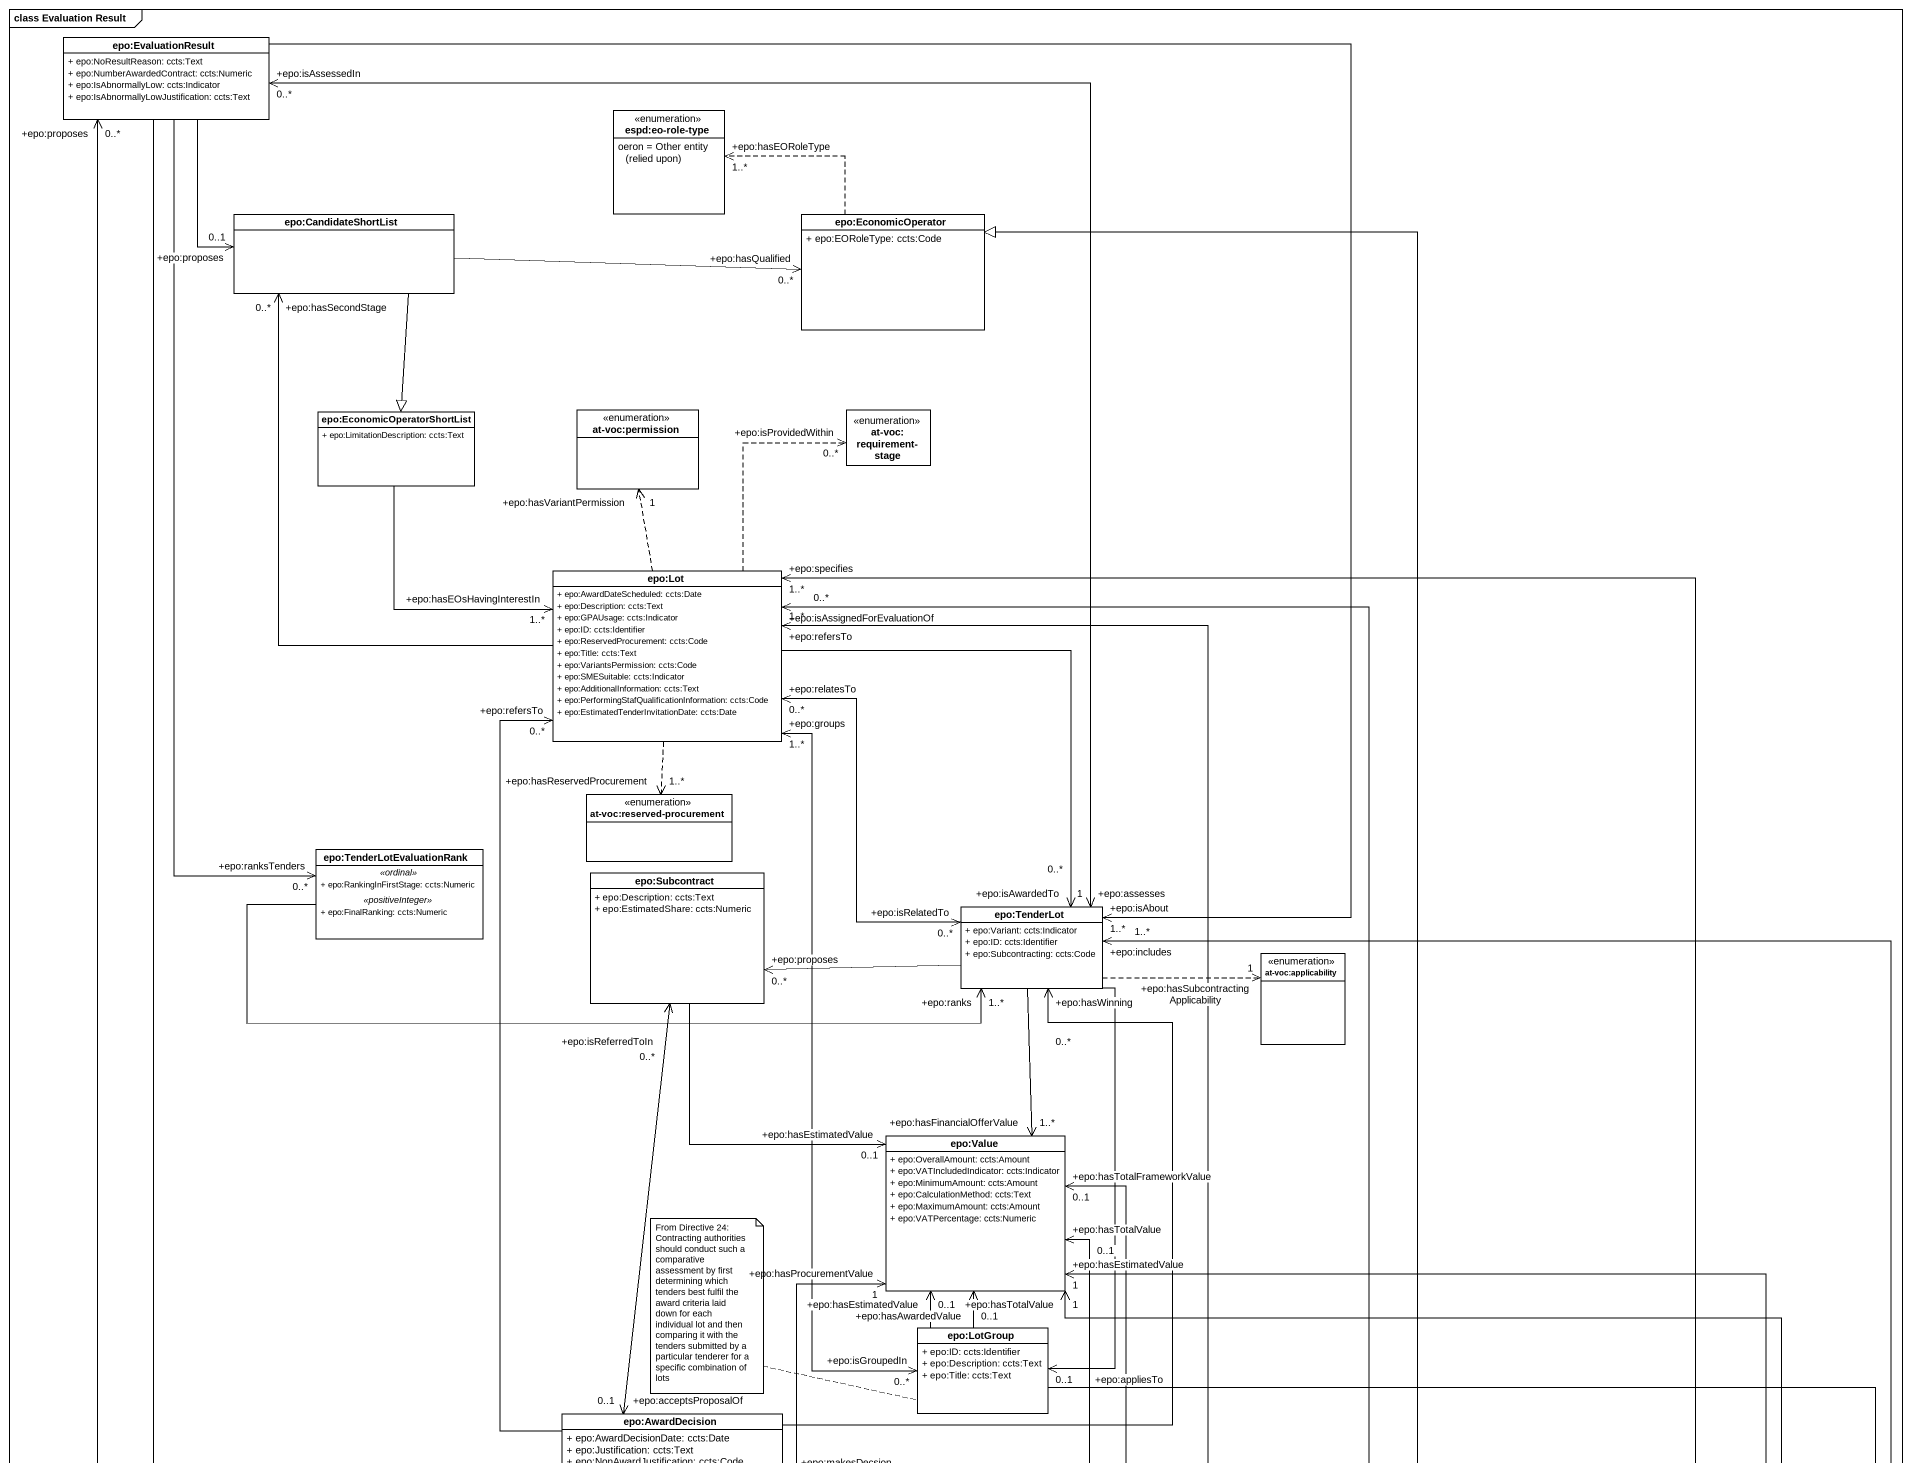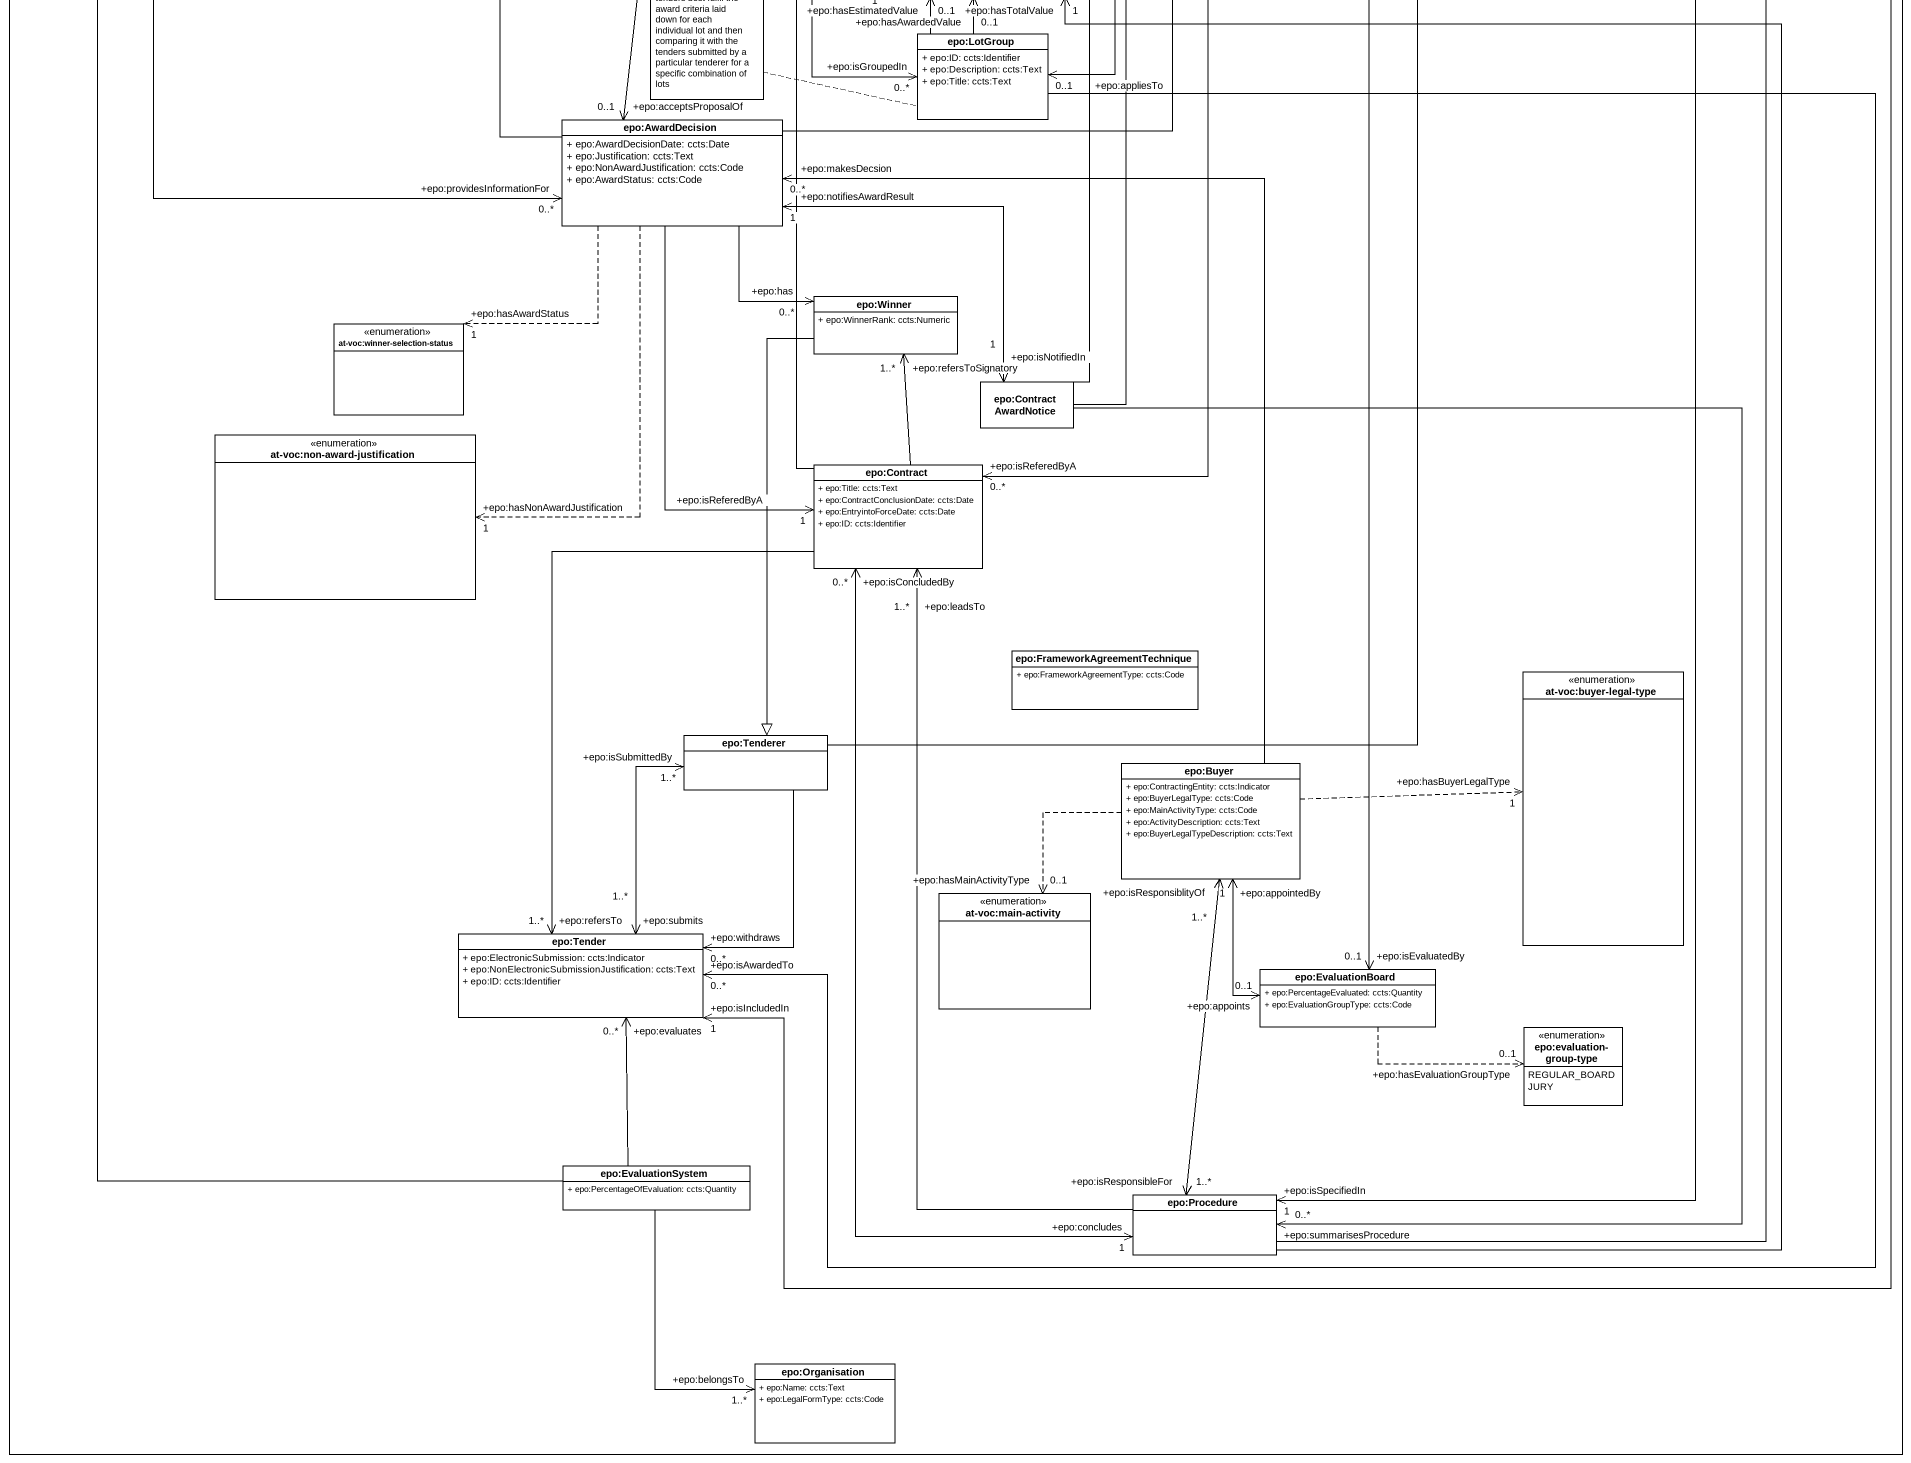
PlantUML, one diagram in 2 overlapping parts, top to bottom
@startuml
mainframe class Evaluation Result
hide circle
hide empty members
skinparam classAttributeIconSize 0
class "epo:EvaluationResult" as epo_EvaluationResult {
  + epo:NoResultReason: ccts:Text
  + epo:NumberAwardedContract: ccts:Numeric
  + epo:IsAbnormallyLow: ccts:Indicator
  + epo:IsAbnormallyLowJustification: ccts:Text
}
enum "espd:eo-role-type" as espd_eo_role_type {
  {field} oeron = Other entity (relied upon)
}
class "epo:CandidateShortList" as epo_CandidateShortList
class "epo:EconomicOperator" as epo_EconomicOperator {
  + epo:EORoleType: ccts:Code
}
class "epo:EconomicOperatorShortList" as epo_EconomicOperatorShortLis {
  + epo:LimitationDescription: ccts:Text
}
enum "at-voc:permission" as at_voc_permission
enum "at-voc:requirement-stage" as at_voc_requirement_stage
class "epo:Lot" as epo_Lot {
  + epo:AwardDateScheduled: ccts:Date
  + epo:Description: ccts:Text
  + epo:GPAUsage: ccts:Indicator
  + epo:ID: ccts:Identifier
  + epo:ReservedProcurement: ccts:Code
  + epo:Title: ccts:Text
  + epo:VariantsPermission: ccts:Code
  + epo:SMESuitable: ccts:Indicator
  + epo:AdditionalInformation: ccts:Text
  + epo:PerformingStafQualificationInformation: ccts:Code
  + epo:EstimatedTenderInvitationDate: ccts:Date
}
enum "at-voc:reserved-procurement" as at_voc_reserved_procurement
class "epo:TenderLotEvaluationRank" as epo_TenderLotEvaluationRank {
  .. <<ordinal>> ..
  + epo:RankingInFirstStage: ccts:Numeric
  .. <<positiveInteger>> ..
  + epo:FinalRanking: ccts:Numeric
}
class "epo:Subcontract" as epo_Subcontract {
  + epo:Description: ccts:Text
  + epo:EstimatedShare: ccts:Numeric
}
class "epo:TenderLot" as epo_TenderLot {
  + epo:Variant: ccts:Indicator
  + epo:ID: ccts:Identifier
  + epo:Subcontracting: ccts:Code
}
enum "at-voc:applicability" as at_voc_applicability
class "epo:Value" as epo_Value {
  + epo:OverallAmount: ccts:Amount
  + epo:VATIncludedIndicator: ccts:Indicator
  + epo:MinimumAmount: ccts:Amount
  + epo:CalculationMethod: ccts:Text
  + epo:MaximumAmount: ccts:Amount
  + epo:VATPercentage: ccts:Numeric
}
class "epo:LotGroup" as epo_LotGroup {
  + epo:ID: ccts:Identifier
  + epo:Description: ccts:Text
  + epo:Title: ccts:Text
}
class "epo:AwardDecision" as epo_AwardDecision {
  + epo:AwardDecisionDate: ccts:Date
  + epo:Justification: ccts:Text
  + epo:NonAwardJustification: ccts:Code
  + epo:AwardStatus: ccts:Code
}
enum "at-voc:winner-selection-status" as at_voc_winner_selection
class "epo:Winner" as epo_Winner {
  + epo:WinnerRank: ccts:Numeric
}
class "epo:ContractAwardNotice" as epo_ContractAwardNotice
enum "at-voc:non-award-justification" as at_voc_non_award
class "epo:Contract" as epo_Contract {
  + epo:Title: ccts:Text
  + epo:ContractConclusionDate: ccts:Date
  + epo:EntryintoForceDate: ccts:Date
  + epo:ID: ccts:Identifier
}
class "epo:FrameworkAgreementTechnique" as epo_FrameworkAgreementTechni {
  + epo:FrameworkAgreementType: ccts:Code
}
enum "at-voc:buyer-legal-type" as at_voc_buyer_legal_type
class "epo:Tenderer" as epo_Tenderer
class "epo:Buyer" as epo_Buyer {
  + epo:ContractingEntity: ccts:Indicator
  + epo:BuyerLegalType: ccts:Code
  + epo:MainActivityType: ccts:Code
  + epo:ActivityDescription: ccts:Text
  + epo:BuyerLegalTypeDescription: ccts:Text
}
enum "at-voc:main-activity" as at_voc_main_activity
class "epo:Tender" as epo_Tender {
  + epo:ElectronicSubmission: ccts:Indicator
  + epo:NonElectronicSubmissionJustification: ccts:Text
  + epo:ID: ccts:Identifier
}
class "epo:EvaluationBoard" as epo_EvaluationBoard {
  + epo:PercentageEvaluated: ccts:Quantity
  + epo:EvaluationGroupType: ccts:Code
}
enum "epo:evaluation-group-type" as epo_evaluation_group_type {
  REGULAR_BOARD
  JURY
}
class "epo:EvaluationSystem" as epo_EvaluationSystem {
  + epo:PercentageOfEvaluation: ccts:Quantity
}
class "epo:Procedure" as epo_Procedure
class "epo:Organisation" as epo_Organisation {
  + epo:Name: ccts:Text
  + epo:LegalFormType: ccts:Code
}
epo_EvaluationResult --> "+epo:proposes\n0..1" epo_CandidateShortList
epo_EvaluationResult --> "+epo:ranksTenders\n0..*" epo_TenderLotEvaluationRank
epo_EvaluationResult --> "+epo:isAbout\n1..*" epo_TenderLot
epo_EvaluationResult --> "+epo:providesInformationFor\n0..*" epo_AwardDecision
epo_CandidateShortList -right-> "+epo:hasQualified\n0..*" epo_EconomicOperator
epo_CandidateShortList --|> epo_EconomicOperatorShortLis
epo_EconomicOperator .left.> "+epo:hasEORoleType\n1..*" espd_eo_role_type
epo_EconomicOperatorShortLis --> "+epo:hasEOsHavingInterestIn\n1..*" epo_Lot
epo_Lot -up-> "+epo:hasSecondStage\n0..*" epo_CandidateShortList
epo_Lot .up.> "+epo:hasVariantPermission\n1" at_voc_permission
epo_Lot .up.> "+epo:isProvidedWithin\n0..*" at_voc_requirement_stage
epo_Lot ..> "+epo:hasReservedProcurement\n1..*" at_voc_reserved_procurement
epo_Lot --> "+epo:isAwardedTo\n0..*" epo_TenderLot
epo_Lot "+epo:groups\n1..*" <--> "+epo:isGroupedIn\n0..*" epo_LotGroup
epo_TenderLotEvaluationRank -right-> "+epo:ranks\n1..*" epo_TenderLot
epo_Subcontract --> "+epo:hasEstimatedValue\n0..1" epo_Value
epo_Subcontract "+epo:isReferredToIn\n0..*" <--> "+epo:acceptsProposalOf\n0..1" epo_AwardDecision
epo_TenderLot "+epo:assesses\n1" <-up-> "+epo:isAssessedIn\n0..*" epo_EvaluationResult
epo_TenderLot "+epo:isRelatedTo\n0..*" <-up-> "+epo:relatesTo\n0..*" epo_Lot
epo_TenderLot -left-> "+epo:proposes\n0..*" epo_Subcontract
epo_TenderLot .right.> "+epo:hasSubcontractingApplicability\n1" at_voc_applicability
epo_TenderLot --> "+epo:hasFinancialOfferValue\n1..*" epo_Value
epo_TenderLot --> "+epo:appliesTo\n0..1" epo_LotGroup
epo_LotGroup -up-> "+epo:hasEstimatedValue\n0..1" epo_Value
epo_LotGroup -up-> "+epo:hasAwardedValue\n0..1" epo_Value
epo_LotGroup --> "+epo:isAwardedTo\n0..*" epo_Tender
epo_AwardDecision -up-> "+epo:refersTo\n0..*" epo_Lot
epo_AwardDecision -up-> "+epo:hasWinning\n0..*" epo_TenderLot
epo_AwardDecision ..> "+epo:hasAwardStatus\n1" at_voc_winner_selection
epo_AwardDecision --> "+epo:has\n0..*" epo_Winner
epo_AwardDecision ..> "+epo:hasNonAwardJustification\n1" at_voc_non_award
epo_AwardDecision --> "+epo:isReferedByA\n1" epo_Contract
epo_Winner --|> epo_Tenderer
epo_ContractAwardNotice -up-> "+epo:hasTotalValue\n0..1" epo_Value
epo_ContractAwardNotice -up-> "+epo:hasTotalFrameworkValue\n0..1" epo_Value
epo_ContractAwardNotice "+epo:isNotifiedIn\n1" <-up-> "+epo:notifiesAwardResult\n1" epo_AwardDecision
epo_ContractAwardNotice --> "+epo:summarisesProcedure\n0..*" epo_Procedure
epo_Contract "+epo:isReferedByA\n0..*" <-up-> "+epo:refersTo\n1..*" epo_Lot
epo_Contract -up-> "+epo:hasProcurementValue\n1" epo_Value
epo_Contract -up-> "+epo:refersToSignatory\n1..*" epo_Winner
epo_Contract --> "+epo:refersTo\n1..*" epo_Tender
epo_Tenderer -up-|> epo_EconomicOperator
epo_Tenderer "+epo:isSubmittedBy\n1..*" <--> "+epo:submits\n1..*" epo_Tender
epo_Tenderer --> "+epo:withdraws\n0..*" epo_Tender
epo_Buyer -up-> "+epo:makesDecsion\n0..*" epo_AwardDecision
epo_Buyer .right.> "+epo:hasBuyerLegalType\n1" at_voc_buyer_legal_type
epo_Buyer ..> "+epo:hasMainActivityType\n0..1" at_voc_main_activity
epo_Buyer "+epo:appointedBy\n1" <--> "+epo:appoints\n0..1" epo_EvaluationBoard
epo_Tender "+epo:isIncludedIn\n1" <-up-> "+epo:includes\n1..*" epo_TenderLot
epo_EvaluationBoard "+epo:isEvaluatedBy\n0..1" <-up-> "+epo:isAssignedForEvaluationOf\n0..*" epo_Lot
epo_EvaluationBoard .right.> "+epo:hasEvaluationGroupType\n0..1" epo_evaluation_group_type
epo_EvaluationSystem -up-> "+epo:proposes\n0..*" epo_EvaluationResult
epo_EvaluationSystem -up-> "+epo:evaluates\n0..*" epo_Tender
epo_EvaluationSystem --> "+epo:belongsTo\n1..*" epo_Organisation
epo_Procedure "+epo:isSpecifiedIn\n1" <-up-> "+epo:specifies\n1..*" epo_Lot
epo_Procedure -up-> "+epo:hasTotalValue\n1" epo_Value
epo_Procedure -up-> "+epo:hasEstimatedValue\n1" epo_Value
epo_Procedure "+epo:concludes\n1" <-up-> "+epo:isConcludedBy\n0..*" epo_Contract
epo_Procedure -up-> "+epo:leadsTo\n1..*" epo_Contract
epo_Procedure "+epo:isResponsibleFor\n1..*" <-up-> "+epo:isResponsiblityOf\n1..*" epo_Buyer
note left of epo_LotGroup
  From Directive 24:
  Contracting authorities should conduct such a comparative assessment by first determining which tenders best fulfil the award criteria laid down for each individual lot and then comparing it with the tenders submitted by a particular tenderer for a specific combination of lots
end note
@enduml
